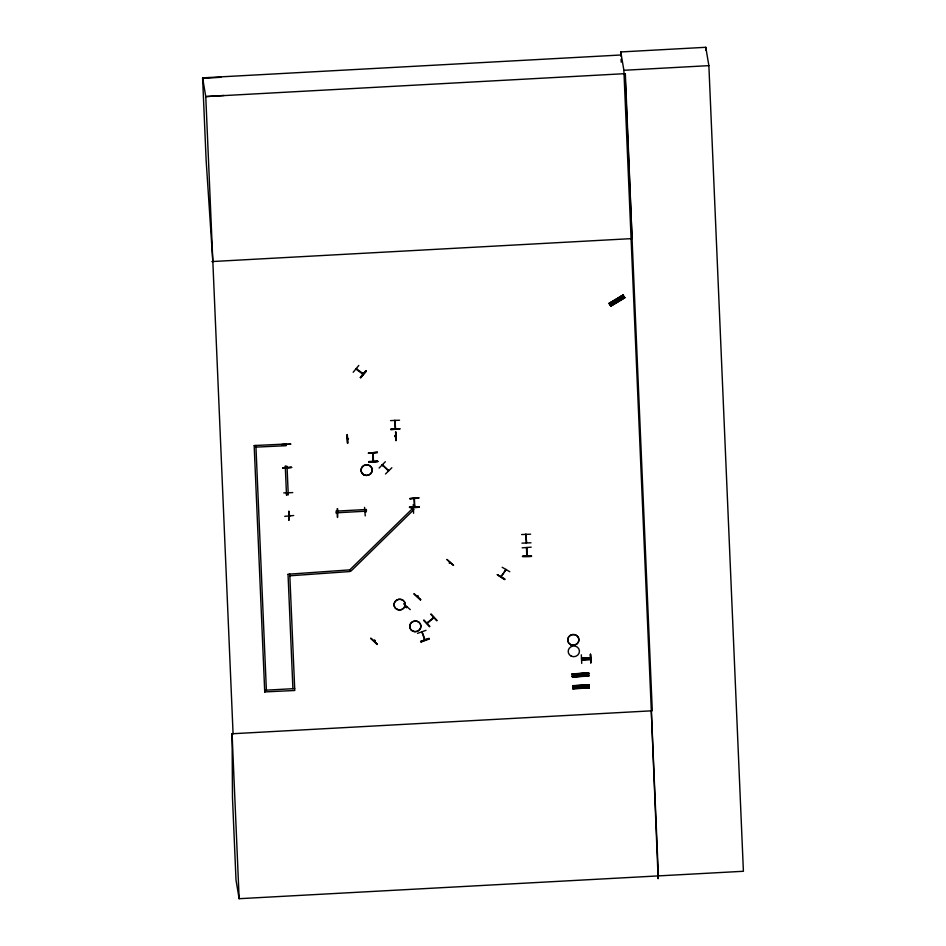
<?xml version="1.0" encoding="UTF-8"?>
<svg xmlns="http://www.w3.org/2000/svg" width="946" height="946" viewBox="0 0 946 946"><rect width="100%" height="100%" fill="white"/><g stroke="black" fill="none" stroke-linecap="round" stroke-linejoin="round"><path stroke-width="1.42" d="M572.401 676.603L572.295 673.895L588.578 672.878L588.613 673.824L572.318 674.297M588.613 673.8L572.318 674.522L572.295 673.741L572.342 674.746M572.413 676.792L572.377 676.047L588.66 675.172L588.696 676.154L572.401 676.757L588.684 675.787L588.566 672.854L588.613 673.848M589.122 685.602L572.827 686.323L572.803 685.554L572.85 686.548L589.122 685.661L589.074 684.679L572.803 685.708L572.933 688.865L589.204 687.908L589.169 686.985L572.886 688.014L589.192 687.6L589.074 684.656L572.85 686.56M572.377 676.201L588.66 675.231L588.684 675.882L572.389 676.094L572.425 677.052L588.672 675.87M588.601 673.576L572.318 674.463M572.933 688.854L572.886 687.872L589.169 687.044L589.204 687.967M382.137 465.042L382.799 465.716L382.964 465.03M382.314 464.569L382.858 465.704M388.037 469.914L388.676 470.304M388.723 470.659L382.385 464.628M506.027 569.421L501.002 576.646M505.519 570.32L506.027 569.764L501.108 576.729M414.75 505.968L414.774 506.997L414.372 498.164M421.845 632.578C422.448 631.159 425.806 642.641 424.719 639.153M373.469 461.341L373.114 452.957M395.605 428.869L394.837 420.213M525.905 534.194L526.295 534.951M526.626 542.188L526.165 542.602M526.733 555.716L526.52 547.663L526.544 548.444M526.827 555.988L526.804 555.018M414.383 506.169L414.419 507.032L414.064 498.175M356.547 369.307L356.831 368.964M286.934 466.91L286.981 467.135M287.986 493.008L288.495 492.984M289.003 515.523L289.322 515.192M374.935 640.418L374.332 641.341L374.711 640.217M417.316 596.772L417.99 596.063M450.272 562.645L449.693 562.941M505.33 570.272L505.814 569.527M377.407 644.143L370.785 638.408M420.402 600.06L414.1 593.84L420.686 599.61M286.934 467.218L287.253 466.886M427.698 622.965L427.486 622.373M289.866 515.251C288.885 516.244 290.789 515.144 289.169 516.008M348.246 438.459L348.4 439.18L347.667 438.755M347.43 438.589L348.388 438.802M337.095 512.661L337.166 513.406L337.202 512.744M394.719 436.26L395.724 436.212L394.683 436.071M395.712 436.555L395.582 435.952L394.825 436.555M365.132 511.218L365.996 511.396M497.312 574.648L504.75 579.602L497.324 574.624L504.975 579.058M374.498 640.217L374.048 641.128L374.983 640.667M406.153 607.391L406.733 606.481M417.411 596.607L417.884 595.862M502.172 567.281L509.811 571.727M426.953 623.071L433.658 617.478M414.064 593.875L420.722 599.752M377.123 644.463L370.808 638.243L377.147 644.415M289.984 515.925L289.003 515.203L289.027 515.842M336.433 513.051L337.261 513.382L336.528 513.004M412.574 508.25C411.806 509.019 413.437 509.74 413.189 508.499M353.177 372.263L358.794 365.452M362.283 373.528L362.614 373.268M360.71 377.88L366.327 371.069L360.343 377.489M426.93 623.036L427.178 623.095M423.974 619.985L429.862 626.394M423.619 620.434L429.555 626.808M406.484 607.557L407.005 606.954M450.036 562.397L449.35 563.106M417.6 596.902C417.966 596.122 418.298 597.293 417.328 596.311M403.599 603.785L410.268 609.626M453.441 565.377L446.855 559.429L453.524 565.27M379.086 468.057L385.353 461.743M385.507 473.981L391.845 467.762M288.01 574.222L349.795 569.87L412.622 508.475L413.863 509.634L351.037 571.029L349.76 569.646M394.86 420.592L395.215 428.952M526.626 542.578L525.822 534.372M414.112 498.447L414.147 499.405L414.478 498.341M431.187 614.072L437.087 620.47M427.225 623.355L433.847 617.821L433.611 617.218M623.142 295.318L623.473 295.814L609.614 304.198L609.082 303.394L623.024 295.093L609.508 303.997M609.638 304.222L623.343 295.554L609.082 303.382M609.732 304.269L610.217 305.002M624.715 297.73L624.194 296.926L610.347 305.333L624.218 296.973L624.738 297.765L610.868 306.114L624.738 297.754M610.655 305.795L624.608 297.505L623.012 295.022L609.118 303.441L610.88 306.149L610.56 305.653L624.431 297.292M433.221 618.294L432.937 617.667M586.414 659.303L586.485 658.605M417.517 633.371L426.007 630.332M429.117 638.621L420.58 641.459L429.082 638.444L420.781 642.062L429.259 638.999L429.07 638.42M388.097 469.902L388.451 470.647M362.921 374.273L356.063 369.129M347.206 434.699L347.56 443.272M347.56 443.154L347.3 434.557L347.643 443.296M288.873 511.348L288.755 520.111L288.944 511.502M289.133 520.075L288.92 511.348M364.541 507.34L365.251 515.901M581.317 654.821L581.731 663.43M388.451 470.919L382.101 464.782M289.866 575.795L349.902 571.538L349.795 569.87M202.692 78.4L220.915 77.288M223.989 95.475L205.767 96.587L202.598 77.856L620.351 55.022M232.077 733.765L233.071 733.706L205.767 96.587L624.987 73.658L652.291 710.789L232.077 733.765L232.48 797.703L236.015 880.17L239.149 898.7L743.402 871.278L708.873 65.641L705.775 47.3L620.777 51.947L620.966 56.322M620.777 51.947L623.875 70.288L708.873 65.641M211.845 261.569L632.058 238.593L625.33 73.646M399.543 420.225L390.532 420.615M390.875 429.153L399.91 428.905M390.887 429.224L399.91 428.81L390.923 429.756M254.143 445.542L285.964 444.041L286.035 445.708L255.964 447.115M377.395 452.212L368.396 453.181L377.395 452.235M377.773 461.305L368.739 461.636L377.785 461.281L368.786 462.239L377.797 461.731M285.243 466.142L287.028 466.283L288.258 494.9L286.472 494.77M336.327 511.136L366.362 509.492L366.433 511.171L336.398 512.815L336.291 510.911M521.577 534.537L530.611 534.206M521.944 543.146L530.978 542.791M522.157 547.817L531.167 547.178M522.499 556.272L531.557 556.378C517.143 557.36 521.731 555.633 531.534 555.964M572.295 674.06L588.554 673.008M572.318 674.191L588.589 673.245M264.703 691.916L294.774 690.497L289.76 574.127M572.401 676.473L588.672 675.598M572.803 685.862L589.062 684.809M572.827 686.264L589.122 685.661M572.909 688.593L589.192 687.707M572.898 688.286L589.181 687.411M233.059 733.599L232.077 733.647L239.149 898.7M281.66 444.608L290.67 444.147L281.66 444.608M286.366 444.667L285.964 444.36M282.653 468.069L291.664 467.371L282.653 468.034M282.629 467.726L291.652 467.407M283.729 492.901L292.74 492.594M284.722 516.327L293.698 515.511M394.813 436.26L395.594 436.189M395.925 440.517L396.055 432.026M418.747 497.738L409.76 498.66L418.747 497.762M419.054 506.654C406.957 507.245 407.123 507.813 419.102 507.281C413.65 506.548 400.134 507.766 419.078 506.855M410.079 507.695L419.09 507.257M412.515 508.889L413.426 508.842M365.286 511.774L366.102 511.739M413.579 513.288L413.26 504.549M337.521 517.296L337.675 508.818M590.422 654.265L590.718 662.862M581.554 658.203L590.564 657.777M590.576 658.097L581.542 658.499L590.576 658.132M581.601 659.634L590.611 659.291L581.577 659.457M590.493 654.277L590.86 662.98L590.529 654.396M347.62 439.18L347.62 438.483M336.409 513.418L336.362 512.578M287.998 493.315L288.033 492.653M526.827 547.557L527.182 555.692M526.283 542.933L525.952 534.549M288.01 493.351L287.951 492.748M430.785 614.238L436.721 620.801M623.036 295.117L623.473 295.802M621.617 295.944L623.201 298.357M620.671 296.512L622.267 298.924M620.86 299.776L619.275 297.363M619.618 300.544L618.022 298.132M618.211 301.396L616.626 298.983M610.596 302.637L612.18 305.05M424.6 639.993L421.916 631.727M657.671 875.901L658.144 878.692L651.309 710.848M586.898 673.103L587.028 675.964M585.787 673.091L585.917 675.952M587.407 684.904L587.537 687.766M586.307 684.963L586.425 687.825M584.143 673.245L584.273 676.118M582.677 673.268L582.795 676.13M584.652 685.058L584.782 687.919M583.174 685.07L583.304 687.943M581.033 673.422L581.151 676.284M581.542 685.223L581.66 688.097M449.362 562.645L449.575 563.308M418.771 498.223L409.76 498.66M394.86 435.893L394.92 436.638M406.106 607.001L406.319 607.663M377.407 452.696L368.396 453.181M363.098 373.635L356.134 368.562M372.972 461.092L372.759 453.039M368.739 461.624L368.786 462.251M365.948 511.088L366.007 511.833M365.322 511.112L365.381 511.857M286.283 444.336L286.342 445.081M255.893 445.448L266.382 690.154M294.667 688.605L264.632 690.249M292.905 688.7L288.045 574.447M212.838 261.522L206.133 160.323L202.598 77.856M289.795 574.352L289.902 576.019M590.623 659.61L581.613 660.06M705.775 47.3L705.905 50.256M623.875 70.288L658.404 875.925M621.084 59.243L621.215 62.152M573.95 673.812L574.068 676.674M574.447 685.614L574.577 688.475M285.278 466.378L286.508 494.995M254.178 445.779L264.738 692.141M395.57 431.92L395.877 440.659M337.178 508.712L337.497 517.45M581.258 674.616C582.192 677.017 583.15 672.783 581.258 674.616M581.755 686.418C582.701 688.818 583.658 684.585 581.755 686.418M617.454 299.563C618.377 301.963 619.37 297.742 617.454 299.563M585.633 658.522L585.799 659.421L585.633 658.522M365.936 370.655L360.331 377.608L365.96 370.678M412.704 631.195A5.641 5.369 -9.6 0 0 420.946 626.086A5.641 5.369 -9.6 0 0 412.302 621.9A5.641 5.369 -9.6 0 0 412.704 631.195M412.704 631.041A5.593 5.321 -9.6 0 0 420.887 625.98A5.593 5.321 -9.6 0 0 412.314 621.829A5.593 5.321 -9.6 0 0 412.704 631.041M396.989 609.413A5.641 5.369 -9.6 0 0 405.243 604.305A5.641 5.369 -9.6 0 0 396.599 600.131A5.641 5.369 -9.6 0 0 396.989 609.413M397.013 609.33A5.593 5.321 -9.6 0 0 405.184 604.269A5.593 5.321 -9.6 0 0 396.611 600.119A5.593 5.321 -9.6 0 0 397.013 609.33M570.698 644.687A5.641 5.369 -9.6 0 0 578.94 639.579A5.641 5.369 -9.6 0 0 570.296 635.393A5.641 5.369 -9.6 0 0 570.698 644.687M570.71 644.616A5.605 5.333 -9.6 0 0 578.905 639.531A5.605 5.333 -9.6 0 0 570.308 635.369A5.605 5.333 -9.6 0 0 570.71 644.616M571.195 656.134A5.641 5.369 -9.6 0 0 579.437 651.025A5.641 5.369 -9.6 0 0 570.793 646.851A5.641 5.369 -9.6 0 0 571.195 656.134M364.033 474.927A5.605 5.333 -9.6 0 0 372.227 469.855A5.605 5.333 -9.6 0 0 363.642 465.692A5.605 5.333 -9.6 0 0 364.033 474.927M364.009 474.809A5.605 5.333 -9.6 0 0 372.216 469.736A5.605 5.333 -9.6 0 0 363.619 465.574A5.605 5.333 -9.6 0 0 364.009 474.809"/></g></svg>
